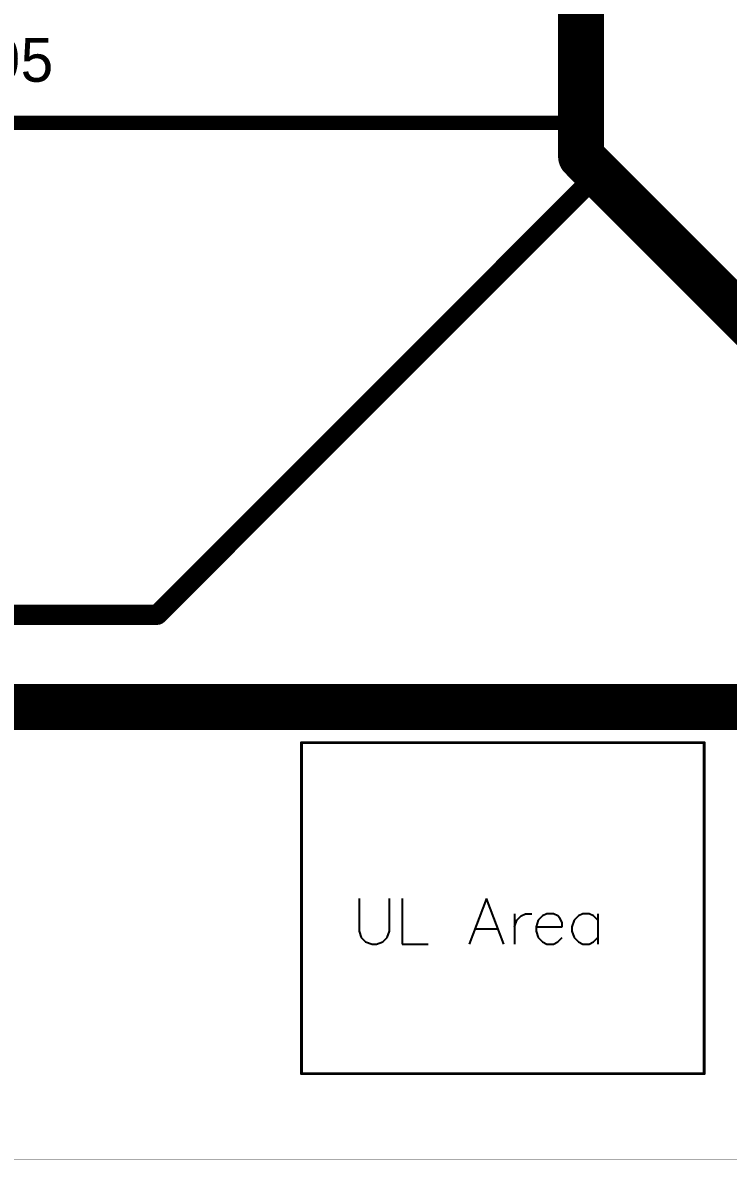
# Model space of a CAD drawing. Header units: millimetres. Extents: x 0 to 1769, y 431 to 1001.
# Drawn here: x 1646.54 to 1671.07, y 431.02 to 470.5 of the extents above; entities that cross this region are included whole.
import ezdxf

# ---------------------------------------------------------------- set-up
doc = ezdxf.new("R2010")
doc.units = ezdxf.units.MM
for name, color, linetype in [('Mechanical11', 56, 'Continuous'), ('Mechanical3', 76, 'Continuous'), ('TopLayer', 1, 'Continuous'), ('TopOverlay', 2, 'Continuous')]:
    doc.layers.add(name, color=color, linetype=linetype)

msp = doc.modelspace()

# ---------------------------------------------------------------- linework, layer by layer
at = {"layer": 'Mechanical11'}
for p, q in [((1658.234, 440.083), (1658.234, 438.95)), ((1659.292, 438.95), (1659.292, 440.083)), ((1659.731, 440.083), (1659.731, 438.496)), ((1662.663, 440.083), (1662.058, 438.496)), ((1663.268, 438.496), (1662.663, 440.083)), ((1663.638, 439.554), (1663.638, 438.496)), ((1663.714, 439.327), (1663.865, 439.479)), ((1663.865, 439.479), (1664.016, 439.554)), ((1664.016, 439.554), (1664.243, 439.554)), ((1664.613, 439.479), (1664.462, 439.327)), ((1664.764, 439.554), (1664.613, 439.479)), ((1664.991, 439.554), (1664.764, 439.554)), ((1665.142, 439.479), (1664.991, 439.554)), ((1665.218, 439.403), (1665.142, 439.479)), ((1665.86, 439.479), (1665.709, 439.327)), ((1666.011, 439.554), (1665.86, 439.479)), ((1666.238, 439.554), (1666.011, 439.554)), ((1666.389, 439.479), (1666.238, 439.554)), ((1666.54, 439.327), (1666.389, 439.479)), ((1666.54, 439.554), (1666.54, 438.496)), ((1663.638, 439.101), (1663.714, 439.327)), ((1664.462, 439.327), (1664.386, 439.101)), ((1664.386, 439.101), (1665.293, 439.101)), ((1664.386, 439.101), (1664.386, 438.95)), ((1665.293, 439.252), (1665.218, 439.403)), ((1665.293, 439.101), (1665.293, 439.252)), ((1665.709, 439.327), (1665.633, 439.101)), ((1665.633, 439.101), (1665.633, 438.95)), ((1658.234, 438.95), (1658.31, 438.723)), ((1658.31, 438.723), (1658.461, 438.572)), ((1659.066, 438.572), (1659.217, 438.723)), ((1659.217, 438.723), (1659.292, 438.95)), ((1662.285, 439.025), (1663.041, 439.025)), ((1664.386, 438.95), (1664.462, 438.723)), ((1664.462, 438.723), (1664.613, 438.572)), ((1665.142, 438.572), (1665.293, 438.723)), ((1665.633, 438.95), (1665.709, 438.723)), ((1665.709, 438.723), (1665.86, 438.572)), ((1666.389, 438.572), (1666.54, 438.723)), ((1658.461, 438.572), (1658.688, 438.496)), ((1658.688, 438.496), (1658.839, 438.496)), ((1658.839, 438.496), (1659.066, 438.572)), ((1659.731, 438.496), (1660.638, 438.496)), ((1664.613, 438.572), (1664.764, 438.496)), ((1664.764, 438.496), (1664.991, 438.496)), ((1664.991, 438.496), (1665.142, 438.572)), ((1665.86, 438.572), (1666.011, 438.496)), ((1666.011, 438.496), (1666.238, 438.496)), ((1666.238, 438.496), (1666.389, 438.572))]:
    msp.add_line(p, q, dxfattribs=at)
at = {"layer": 'Mechanical11', "const_width": 0.1}
for points in [[(1656.234, 445.496), (1670.234, 445.496)], [(1656.234, 433.996), (1656.234, 445.496)], [(1670.234, 433.996), (1670.234, 445.496)], [(1656.234, 433.996), (1670.234, 433.996)]]:
    msp.add_lwpolyline(points, dxfattribs=at)
at = {"layer": 'Mechanical11', "const_width": 0.05}
for points in [[(1656.209, 445.496, 1), (1656.259, 445.496, 1)], [(1656.209, 445.496, 1), (1656.259, 445.496, 1)], [(1670.209, 445.496, 1), (1670.259, 445.496, 1)], [(1670.209, 445.496, 1), (1670.259, 445.496, 1)], [(1656.209, 433.996, 1), (1656.259, 433.996, 1)], [(1656.209, 433.996, 1), (1656.259, 433.996, 1)], [(1670.209, 433.996, 1), (1670.259, 433.996, 1)], [(1670.209, 433.996, 1), (1670.259, 433.996, 1)]]:
    msp.add_lwpolyline(points, format="xyb", close=True, dxfattribs=at)
at = {"layer": 'Mechanical3', "const_width": 0.01}
msp.add_lwpolyline([(1282.981, 431.029), (1767.981, 431.029)], dxfattribs=at)
at = {"layer": 'TopLayer'}
for points, const_width in [([(1665.954, 491.422), (1665.954, 467.153)], 1.6), ([(1665.954, 465.856), (1665.954, 467.153)], 1.6), ([(1644.105, 467.028), (1665.829, 467.028)], 0.5), ([(1665.829, 467.028), (1665.954, 467.153)], 0.5), ([(1665.954, 465.856), (1666.548, 465.262)], 1.6), ([(1666.548, 465.262), (1672.655, 459.155)], 1.6), ([(1651.224, 449.938), (1666.548, 465.262)], 0.7), ([(1614.188, 449.938), (1651.224, 449.938)], 0.7), ([(1558.539, 446.735), (1754.991, 446.735)], 1.6)]:
    msp.add_lwpolyline(points, dxfattribs=dict(at, const_width=const_width))
for points, const_width in [([(1665.554, 467.153, 1), (1666.354, 467.153, 1)], 0.8), ([(1665.554, 467.153, 1), (1666.354, 467.153, 1)], 0.8), ([(1665.704, 467.028, 1), (1665.954, 467.028, 1)], 0.25), ([(1665.704, 467.028, 1), (1665.954, 467.028, 1)], 0.25), ([(1665.829, 467.153, 1), (1666.079, 467.153, 1)], 0.25), ([(1665.554, 465.856, 1), (1666.354, 465.856, 1)], 0.8), ([(1665.554, 465.856, 1), (1666.354, 465.856, 1)], 0.8), ([(1666.148, 465.262, 1), (1666.948, 465.262, 1)], 0.8), ([(1666.148, 465.262, 1), (1666.948, 465.262, 1)], 0.8), ([(1666.373, 465.262, 1), (1666.723, 465.262, 1)], 0.35), ([(1651.049, 449.938, 1), (1651.399, 449.938, 1)], 0.35), ([(1651.049, 449.938, 1), (1651.399, 449.938, 1)], 0.35)]:
    msp.add_lwpolyline(points, format="xyb", close=True, dxfattribs=dict(at, const_width=const_width))

# ---------------------------------------------------------------- texts
at = {"layer": 'TopOverlay'}
msp.add_text('VS95', height=1.524, dxfattribs=at).set_placement((1642.619, 468.454))

doc.saveas('drawing.dxf')
